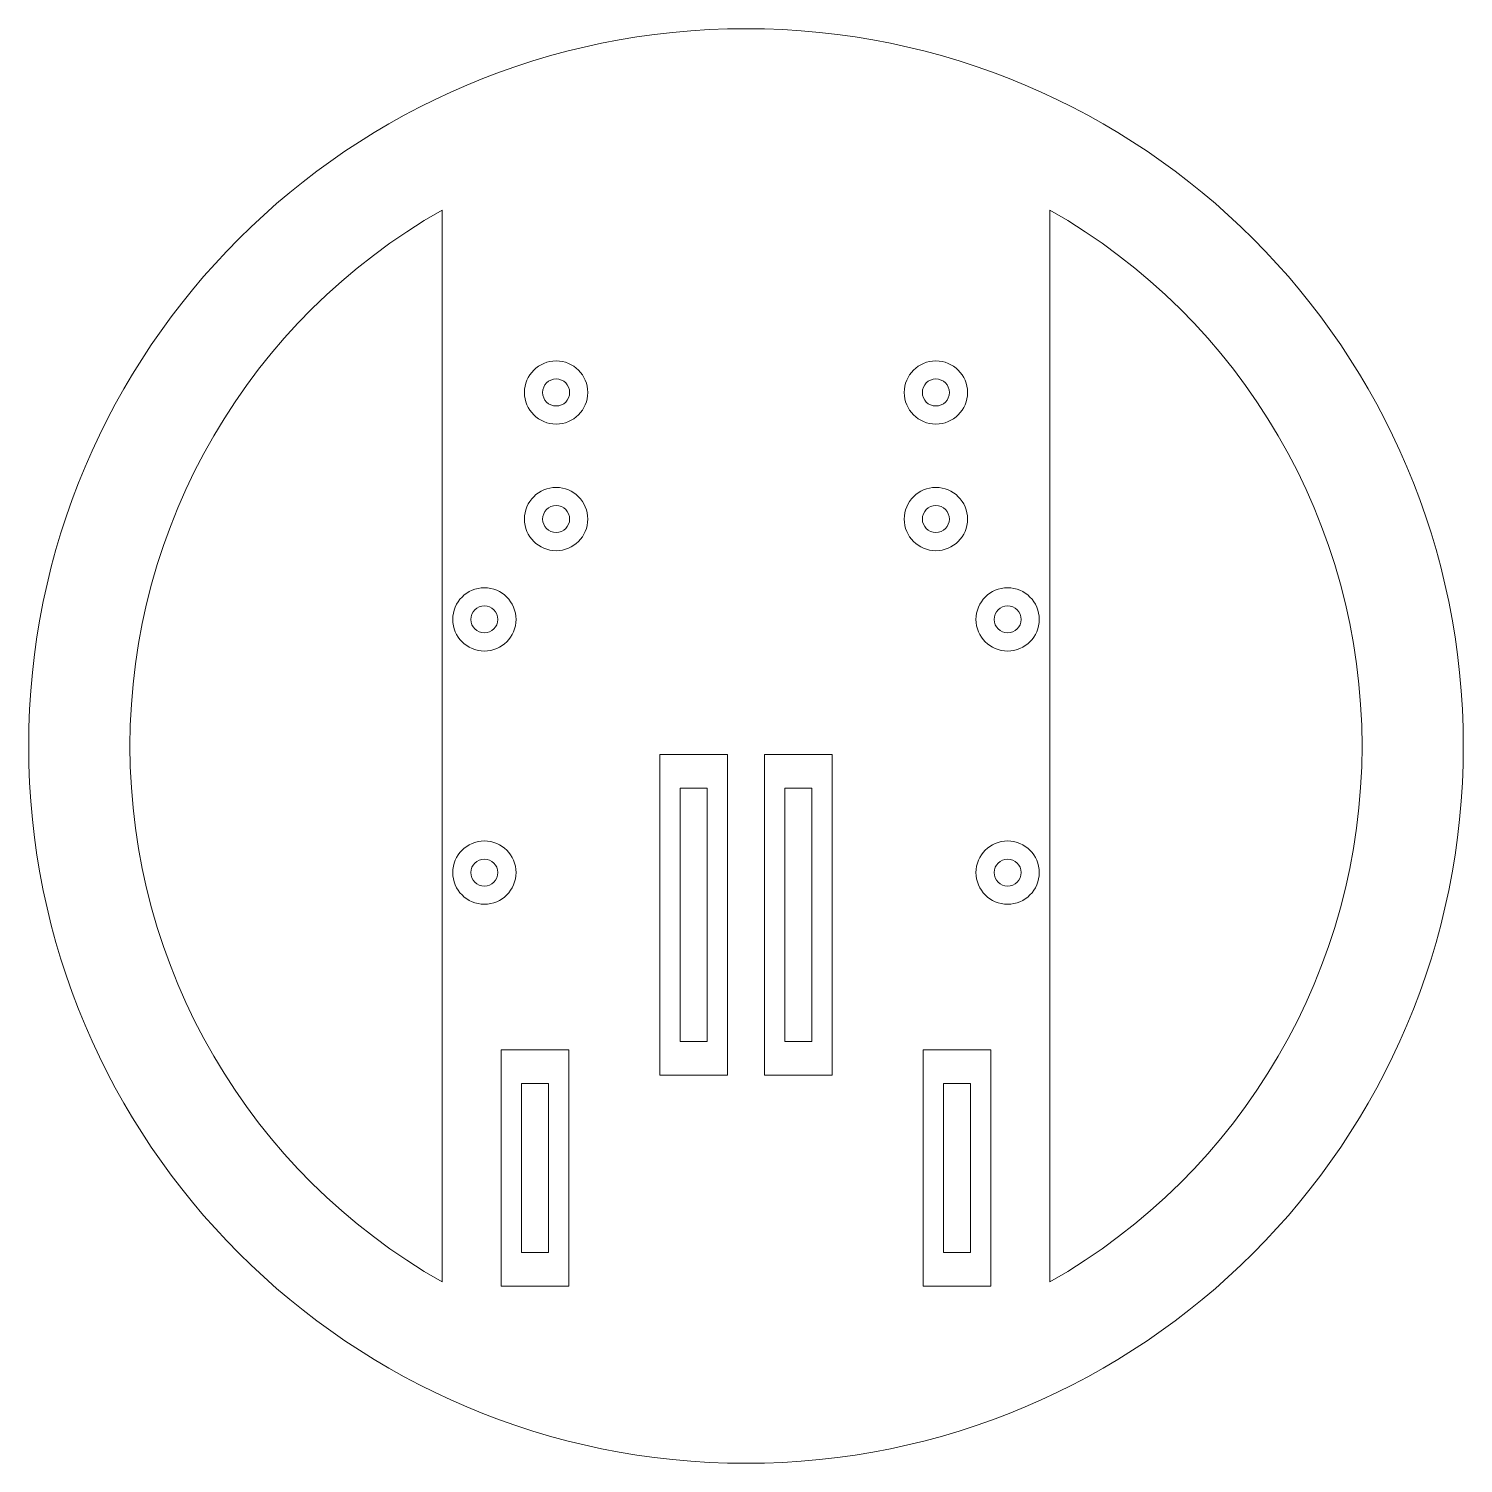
# Model space of a CAD drawing. Header units: millimetres. Extents: x -85 to 85, y -85 to 85.
import ezdxf

# ---------------------------------------------------------------- set-up
doc = ezdxf.new("R2010")
doc.units = ezdxf.units.MM

msp = doc.modelspace()

# ---------------------------------------------------------------- linework, layer by layer
at = {"color": 7, "linetype": 'Continuous', "lineweight": 15}
for p, q in [((-36, 63.51), (-36, -63.51)), ((36, -63.51), (36, 63.51)), ((-2.2, -1), (-10.2, -1)), ((-10.2, -1), (-10.2, -39)), ((-2.2, -39), (-2.2, -1)), ((10.2, -1), (2.2, -1)), ((2.2, -1), (2.2, -39)), ((10.2, -39), (10.2, -1)), ((-7.79, -35), (-7.79, -5)), ((-7.79, -5), (-4.61, -5)), ((-4.61, -5), (-4.61, -35)), ((4.61, -5), (4.61, -35)), ((7.79, -5), (4.61, -5)), ((7.79, -35), (7.79, -5)), ((-4.61, -35), (-7.79, -35)), ((4.61, -35), (7.79, -35)), ((-21, -36), (-29, -36)), ((-29, -36), (-29, -64)), ((-21, -64), (-21, -36)), ((29, -36), (21, -36)), ((21, -36), (21, -64)), ((29, -64), (29, -36)), ((-10.2, -39), (-2.2, -39)), ((2.2, -39), (10.2, -39)), ((-26.59, -60), (-26.59, -40)), ((-26.59, -40), (-23.41, -40)), ((-23.41, -40), (-23.41, -60)), ((23.41, -40), (23.41, -60)), ((26.59, -40), (23.41, -40)), ((26.59, -60), (26.59, -40)), ((-23.41, -60), (-26.59, -60)), ((23.41, -60), (26.59, -60)), ((-29, -64), (-21, -64)), ((21, -64), (29, -64))]:
    msp.add_line(p, q, dxfattribs=at)
for centre, radius in [((0, 0), 85), ((-22.5, 41.89), 3.75), ((22.5, 41.89), 3.75), ((-22.5, 41.89), 1.6), ((22.5, 41.89), 1.6), ((-22.5, 26.89), 3.75), ((22.5, 26.89), 3.75), ((-22.5, 26.89), 1.6), ((22.5, 26.89), 1.6), ((-31, 15), 3.75), ((31, 15), 3.75), ((-31, 15), 1.6), ((31, 15), 1.6), ((-31, -15), 3.75), ((31, -15), 3.75), ((-31, -15), 1.6), ((31, -15), 1.6)]:
    msp.add_circle(centre, radius, dxfattribs=at)
for start, end in [(119.5479, 240.4521), (299.5479, 60.4521)]:
    msp.add_arc((0, 0), 73, start, end, dxfattribs=at)

doc.saveas('drawing.dxf')
